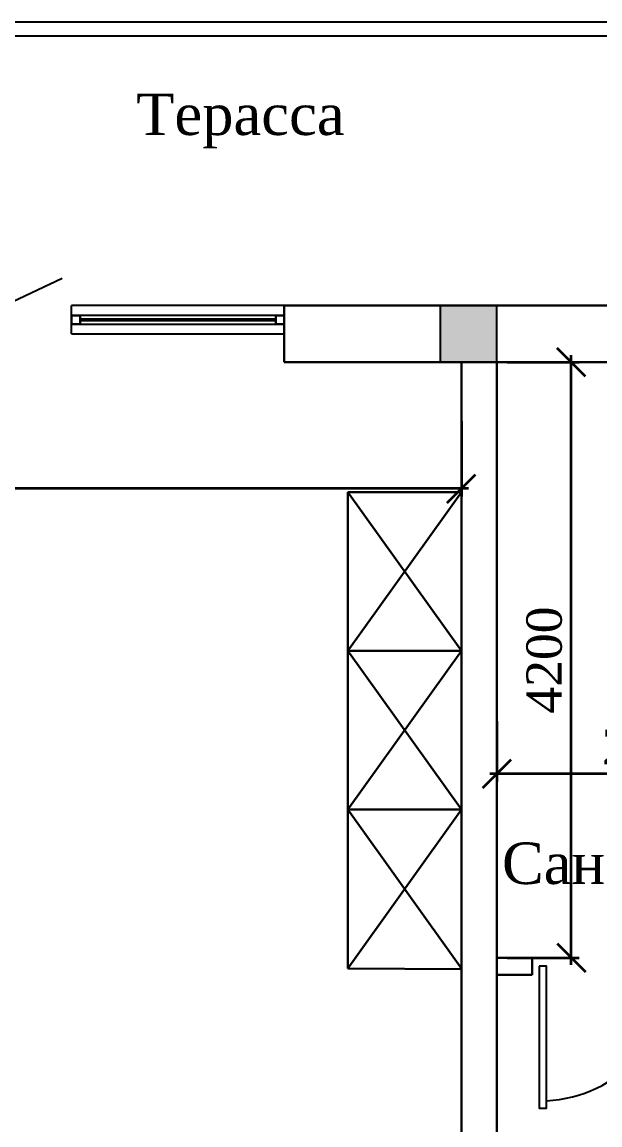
# Model space of a CAD drawing. Header units: inches. Extents: x 2870606 to 3671143, y -733551 to -473558.
# Drawn here: x 2914246 to 2918324, y -670883 to -663104 of the extents above; entities that cross this region are included whole.
import ezdxf

# ---------------------------------------------------------------- set-up
doc = ezdxf.new("R2010")
doc.units = ezdxf.units.IN
doc.header["$MEASUREMENT"] = 0
doc.layers.add('A_Windows', color=160, linetype='Continuous')
doc.layers.add('ШРИФТ', color=7, linetype='Continuous')
doc.styles.add('GENERATED_STYLE_1', font='times.ttf')
doc.styles.add('J~stule', font='dutch.ttf')
doc.linetypes.add('FENCELINE1', pattern='A,0.25,-0.1,[133,ltypeshp.shx,S=0.1,R=0,X=-0.1,Y=0],-0.1,1', length=1.45)
doc.dimstyles.new('J~style', dxfattribs={"dimscale": 100, "dimtxt": 2.5, "dimasz": 2, "dimexe": 0.55, "dimexo": 0.725, "dimtad": 1, "dimdec": 0, "dimdsep": 46, "dimtxsty": 'J~stule', "dimblk": 'OBLIQUE', "dimcen": 2, "dimdle": 0.5, "dimadec": 0, "dimazin": 0, "dimtfac": 1, "dimtdec": 0, "dimtmove": 0, "dimatfit": 3, "dimfxl": 1, "dimarcsym": 0})

# ---------------------------------------------------------------- blocks, each defined once
blk = doc.blocks.new('*U65')
at = {"color": 7, "lineweight": 30}
for points in [[(0, 60), (60, 60), (60, 0), (0, 0)], [(1500, 60), (1440, 60), (1440, 0), (1500, 0)]]:
    blk.add_lwpolyline(points, close=True, dxfattribs=at)
at = {"color": 4, "lineweight": 25}
for points in [[(60, 60), (1440, 60), (1440, 0), (60, 0)], [(60, 35), (1440, 35), (1440, 25), (60, 25)]]:
    blk.add_lwpolyline(points, close=True, dxfattribs=at)
blk = doc.blocks.new('_Oblique')
at = {"color": 0, "linetype": 'ByBlock', "lineweight": -2}
blk.add_line((-0.5, -0.5), (0.5, 0.5), dxfattribs=at)
blk = doc.blocks.new('*D112')
at = {"color": 0, "lineweight": -2, "transparency": 16777216}
for p, q in [((3174638.2, -556860.9), (3174638.2, -557390.5)), ((3184388.2, -556860.9), (3184388.2, -557390.5)), ((3184438.2, -557335.5), (3174588.2, -557335.5))]:
    blk.add_line(p, q, dxfattribs=at)
at = {"layer": 'Defpoints', "color": 0, "lineweight": 35, "transparency": 16777216}
for p in [(3174638.2, -556788.4), (3184388.2, -556788.4), (3174638.2, -557335.5)]:
    blk.add_point(p, dxfattribs=at)
at = {"color": 0, "lineweight": -2, "transparency": 16777216, "xscale": 200, "yscale": 200, "zscale": 200, "rotation": 180}
blk.add_blockref('_Oblique', (3174638.2, -557335.5), dxfattribs=at)
at = {"color": 0, "lineweight": -2, "transparency": 16777216, "xscale": 200, "yscale": 200, "zscale": 200}
blk.add_blockref('_Oblique', (3184388.2, -557335.5), dxfattribs=at)
at = {"color": 0, "transparency": 16777216, "insert": (3179513.2, -557142.8), "char_height": 250, "attachment_point": 5, "style": 'J~stule'}
blk.add_mtext('9750', dxfattribs=at)
blk = doc.blocks.new('*D125')
at = {"color": 0, "lineweight": -2, "transparency": 16777216}
for p, q in [((3184638.2, -558975.6), (3184638.2, -559403.2)), ((3186878.2, -558975.6), (3186878.2, -559403.2)), ((3186928.2, -559348.2), (3184588.2, -559348.2))]:
    blk.add_line(p, q, dxfattribs=at)
at = {"layer": 'Defpoints', "color": 0, "lineweight": 35, "transparency": 16777216}
for p in [(3184638.2, -558903.1), (3186878.2, -558903.1, -5.8), (3184638.2, -559348.2)]:
    blk.add_point(p, dxfattribs=at)
at = {"color": 0, "lineweight": -2, "transparency": 16777216, "xscale": 200, "yscale": 200, "zscale": 200, "rotation": 180}
blk.add_blockref('_Oblique', (3184638.2, -559348.2), dxfattribs=at)
at = {"color": 0, "lineweight": -2, "transparency": 16777216, "xscale": 200, "yscale": 200, "zscale": 200}
blk.add_blockref('_Oblique', (3186878.2, -559348.2), dxfattribs=at)
at = {"color": 0, "transparency": 16777216, "insert": (3185758.2, -559158.2), "char_height": 250, "attachment_point": 5, "style": 'J~stule'}
blk.add_mtext('2240', dxfattribs=at)
blk = doc.blocks.new('*D127')
at = {"color": 0, "lineweight": -2, "transparency": 16777216}
for p, q in [((3184710.7, -556444.8), (3185219, -556444.8)), ((3185164, -560694.8), (3185164, -556394.8)), ((3184710.7, -560644.8), (3185219, -560644.8))]:
    blk.add_line(p, q, dxfattribs=at)
at = {"layer": 'Defpoints', "color": 0, "lineweight": 35, "transparency": 16777216}
for p in [(3184638.2, -556444.8), (3185164, -556444.8), (3184638.2, -560644.8)]:
    blk.add_point(p, dxfattribs=at)
at = {"color": 0, "lineweight": -2, "transparency": 16777216, "xscale": 200, "yscale": 200, "zscale": 200}
for p, rotation in [((3185164, -556444.8), 90), ((3185164, -560644.8), 270)]:
    blk.add_blockref('_Oblique', p, dxfattribs=dict(at, rotation=rotation))
at = {"color": 0, "transparency": 16777216, "insert": (3184974, -558544.8), "char_height": 250, "attachment_point": 5, "rotation": 90, "style": 'J~stule'}
blk.add_mtext('4200', dxfattribs=at)
blk = doc.blocks.new('dfgfdgf')
h = blk.add_hatch(color=256)
h.dxf.hatch_style = 1
h.paths.add_polyline_path([(3360775.57, -513433.49), (3360775.57, -513833.49), (3361175.57, -513833.49), (3361175.57, -513433.49)])
for p, q in [((3365775.57, -511433.49), (3351175.57, -511433.49)), ((3358175.57, -513633.49), (3358175.57, -513433.49))]:
    blk.add_line(p, q)
at = {"linetype": 'FENCELINE1', "ltscale": 200}
blk.add_line((3365775.57, -511533.49), (3351175.57, -511533.49), dxfattribs=at)
at = {"lineweight": 30}
for p, q in [((3362275.57, -513433.49), (3359675.57, -513433.49)), ((3359675.57, -513833.49), (3359675.57, -513433.49)), ((3359675.57, -513833.49), (3362275.57, -513833.49)), ((3360925.57, -513833.49), (3360925.57, -519433.49)), ((3361175.57, -513833.49), (3361175.57, -519433.49)), ((3360125.57, -514748.85), (3360125.57, -518108.85)), ((3361175.57, -518033.49), (3361425.61, -518033.49)), ((3361425.61, -518153.49, 58.88), (3361425.61, -518033.49, 58.88)), ((3361175.57, -518153.49), (3361425.61, -518153.49))]:
    blk.add_line(p, q, dxfattribs=at)
at = {"color": 0, "lineweight": 30, "ltscale": 100}
for p, q in [((3360925.57, -514748.85), (3360125.57, -515868.85)), ((3360125.57, -514748.85), (3360925.57, -515868.85)), ((3360925.57, -514748.85), (3360125.57, -514748.85)), ((3360925.57, -515868.85), (3360125.57, -515868.85)), ((3360925.57, -515868.85), (3360125.57, -516988.85)), ((3360125.57, -515868.85), (3360925.57, -516988.85)), ((3360925.57, -516988.85), (3360125.57, -516988.85)), ((3360925.57, -516988.85), (3360125.57, -518108.85)), ((3360125.57, -516988.85), (3360925.57, -518108.85)), ((3360925.57, -518113.45), (3360125.57, -518108.85))]:
    blk.add_line(p, q, dxfattribs=at)
for points, elevation in [([(3357275.57, -513633.49), (3358108.54, -513240.56)], -146.69), ([(3359675.57, -513433.49), (3358175.57, -513433.49)], -87.82), ([(3358175.57, -513633.49), (3359675.57, -513633.49)], -87.82)]:
    blk.add_lwpolyline(points, dxfattribs=dict(elevation=elevation))
blk.add_lwpolyline([(3361175.57, -513833.49), (3361175.57, -513433.49), (3360775.57, -513433.49), (3360775.57, -513833.49)], close=True)
at = {"elevation": 117.75}
blk.add_lwpolyline([(3361475.61, -518093.49), (3361475.61, -519093.49), (3361525.61, -519093.49), (3361525.61, -518093.49)], close=True, dxfattribs=at)
blk.add_arc((3361475.61, -518093.49, 117.75), 950, 273.016961, 0)
at = {"layer": 'A_Windows', "color": 5, "lineweight": 30, "xscale": -1, "rotation": 359.9999846070635}
blk.add_blockref('*U65', (3359675.57, -513563.49), dxfattribs=at)
at = {"layer": 'ШРИФТ', "style": 'GENERATED_STYLE_1'}
for s, p in [('Терасса', (3358630.91, -512230.05)), ('Сан. узел', (3361212.4, -517512.93))]:
    blk.add_text(s, height=292.5, dxfattribs=at).set_placement(p)
dim = blk.add_linear_dim(base=(3361701.4, -513833.49), p1=(3361175.57, -518033.49), p2=(3361175.57, -513833.49), angle=90, dimstyle='J~style', override={"dimdec": 1, "dimtdec": 1})
dim.commit()
dim.dimension.update_dxf_attribs({"geometry": '*D127', "text_midpoint": (3361511.38, -515933.49), "insert": (176537.36, 42611.32)})
for base, p1, p2, picture, middle in [((3351175.57, -514724.19), (3360925.57, -514177.05), (3351175.57, -514177.05), '*D112', (3356050.57, -514531.49)), ((3361175.57, -516736.92), (3363415.57, -516291.75, -5.78), (3361175.57, -516291.75), '*D125', (3362295.57, -516546.91))]:
    dim = blk.add_linear_dim(base=base, p1=p1, p2=p2, dimstyle='J~style', override={"dimdec": 1, "dimtdec": 1})
    dim.commit()
    dim.dimension.update_dxf_attribs({"geometry": picture, "text_midpoint": middle, "insert": (176537.36, 42611.32)})

msp = doc.modelspace()

# ---------------------------------------------------------------- block references
at = {"color": 1, "lineweight": 35}
msp.add_blockref('dfgfdgf', (-443579.5, -151670.23), dxfattribs=at)

doc.saveas('drawing.dxf')
